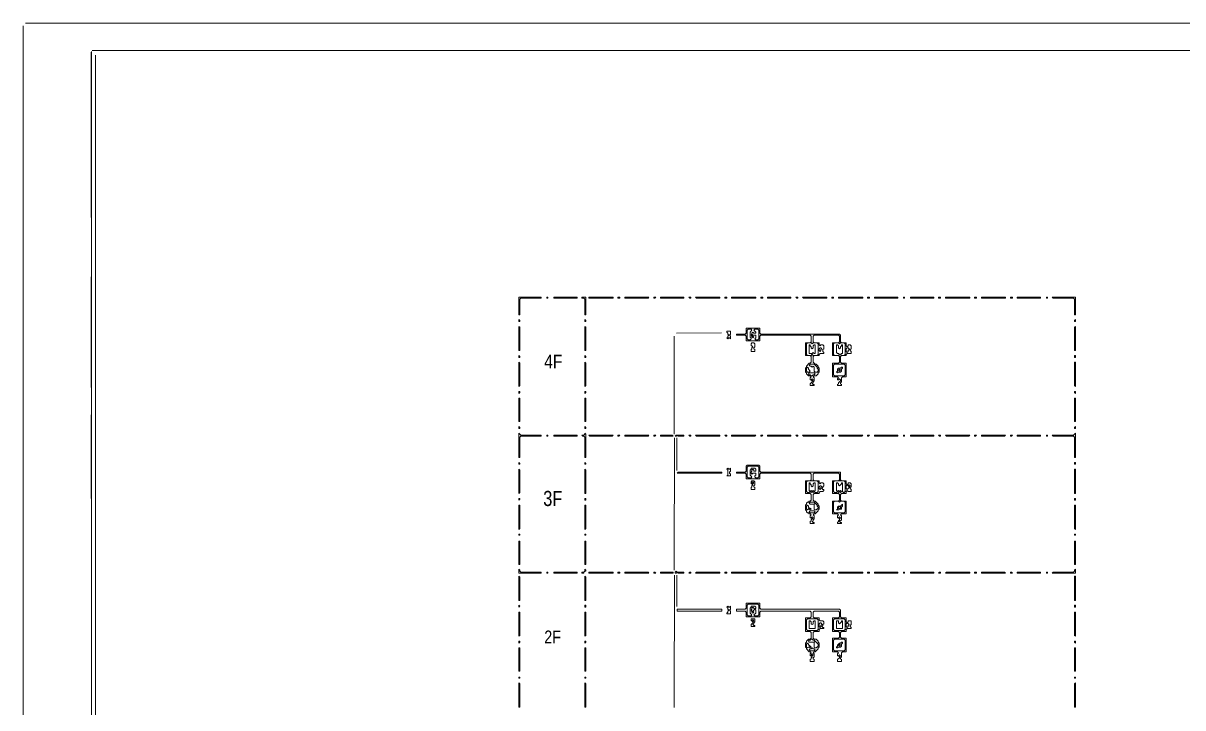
# Model space of a CAD drawing. Extents: x 67 to 2454, y 50 to 1737.
# Drawn here: x 67 to 1260, y 1032 to 1737 of the extents above; entities that cross this region are included whole.
import ezdxf

# ---------------------------------------------------------------- set-up
doc = ezdxf.new("R2010")
doc.units = 0
for name, color, linetype, lineweight in [('OCR_TEXT', 6, 'Continuous', 0), ('TEXT_FALLBACK_OUTLINE', 2, 'Continuous', 0), ('TRACE_STRAIGHT', 5, 'Continuous', 0), ('TRACE_TEXT_SYMBOL', 6, 'Continuous', 0)]:
    doc.layers.add(name, color=color, linetype=linetype, lineweight=lineweight)
doc.styles.add('wqy-unicode', font='wqy-unicode.lff')

msp = doc.modelspace()

# ---------------------------------------------------------------- linework, layer by layer
at = {"layer": 'TEXT_FALLBACK_OUTLINE', "color": 2}
for points in [[(817, 1408), (816, 1407), (816, 1405), (817, 1405), (818, 1404), (817, 1403), (817, 1402), (816, 1401), (816, 1399), (820, 1399), (820, 1401), (819, 1402), (819, 1403), (820, 1404), (820, 1407), (819, 1408)], [(909, 1383), (908, 1382), (906, 1382), (905, 1381), (905, 1379), (904, 1378), (905, 1377), (906, 1378), (908, 1378), (909, 1379), (909, 1381), (910, 1382), (910, 1383)], [(906, 1380), (907, 1381), (908, 1380), (907, 1379)], [(817, 1266), (816, 1265), (816, 1263), (817, 1263), (818, 1262), (817, 1261), (817, 1260), (816, 1259), (816, 1257), (820, 1257), (820, 1259), (819, 1260), (819, 1261), (820, 1262), (820, 1265), (819, 1266)], [(817, 1264), (818, 1265), (819, 1264), (818, 1263)], [(910, 1242), (908, 1240), (906, 1240), (905, 1239), (905, 1237), (904, 1236), (906, 1236), (907, 1237), (909, 1237), (909, 1239), (910, 1240)], [(906, 1239), (907, 1240), (908, 1239), (908, 1238), (907, 1237), (906, 1238)], [(816, 1124), (816, 1122), (817, 1122), (818, 1121), (818, 1120), (816, 1118), (816, 1116), (820, 1116), (820, 1117), (819, 1117), (818, 1118), (819, 1119), (819, 1120), (820, 1121), (820, 1124)], [(817, 1122), (818, 1123), (819, 1122), (818, 1121)], [(876, 1122), (876, 1114), (882, 1114), (882, 1122), (881, 1122), (880, 1121), (880, 1119), (879, 1118), (878, 1119), (878, 1121), (877, 1122)]]:
    msp.add_lwpolyline(points, close=True, dxfattribs=at)
at = {"layer": 'TRACE_STRAIGHT', "color": 5}
for p, q in [((67, 1734.1), (67, 52.9)), ((69.4, 1737), (2451.9, 1737)), ((137, 1707), (137, 1537)), ((137.3, 1707.9), (137.3, 952.9)), ((138.1, 1708.7), (2425.6, 1708.7)), ((141.5, 82.9), (141.5, 1704.1)), ((137, 1476), (137, 1362)), ((737, 1415), (737, 1314)), ((739.4, 1418.1), (785.6, 1418.2)), ((137, 1334), (137, 1248)), ((737, 1174.1), (737.1, 1310.4)), ((739.7, 1310.4), (739.7, 1276.6)), ((737, 1032.9), (737.1, 1169.1)), ((739.7, 1169.1), (739.7, 1136.6))]:
    msp.add_line(p, q, dxfattribs=at)
at = {"layer": 'TRACE_TEXT_SYMBOL', "color": 6}
for points in [[(577, 1455), (577, 1437), (578, 1437), (578, 1453), (579, 1454), (600, 1454), (600, 1455)], [(606, 1455), (606, 1454), (607, 1454), (607, 1455)], [(613, 1455), (613, 1454), (637, 1454), (637, 1455)], [(642, 1455), (642, 1454), (644, 1454), (645, 1453), (645, 1437), (646, 1437), (646, 1455)], [(649, 1455), (649, 1454), (674, 1454), (674, 1455)], [(679, 1455), (679, 1454), (681, 1454), (681, 1455)], [(686, 1455), (686, 1454), (710, 1454), (711, 1455)], [(716, 1455), (716, 1454), (717, 1454), (718, 1455)], [(723, 1455), (723, 1454), (747, 1454), (747, 1455)], [(752, 1455), (753, 1454), (754, 1454), (754, 1455)], [(759, 1455), (760, 1454), (784, 1454), (784, 1455)], [(789, 1455), (789, 1454), (791, 1454), (791, 1455)], [(796, 1455), (796, 1454), (821, 1454), (821, 1455)], [(826, 1455), (826, 1454), (828, 1454), (828, 1455)], [(833, 1455), (833, 1454), (857, 1454), (857, 1455)], [(862, 1455), (863, 1454), (864, 1454), (864, 1455)], [(869, 1455), (870, 1454), (894, 1454), (894, 1455)], [(899, 1455), (899, 1454), (901, 1454), (901, 1455)], [(906, 1455), (906, 1454), (931, 1454), (931, 1455)], [(936, 1455), (936, 1454), (938, 1454), (938, 1455)], [(943, 1455), (943, 1454), (967, 1454), (967, 1455)], [(973, 1455), (973, 1454), (974, 1454), (974, 1455)], [(980, 1455), (980, 1454), (1004, 1454), (1004, 1455)], [(1009, 1455), (1009, 1454), (1011, 1454), (1011, 1455)], [(1016, 1455), (1016, 1454), (1041, 1454), (1041, 1455)], [(1046, 1455), (1046, 1454), (1048, 1454), (1048, 1455)], [(1053, 1455), (1053, 1454), (1078, 1454), (1078, 1455)], [(1083, 1455), (1083, 1454), (1085, 1454), (1085, 1455)], [(1090, 1455), (1090, 1454), (1114, 1454), (1114, 1455)], [(1120, 1455), (1120, 1454), (1121, 1454), (1121, 1455)], [(1126, 1455), (1127, 1454), (1148, 1454), (1149, 1453), (1149, 1437), (1150, 1437), (1150, 1455)], [(577, 1432), (577, 1430), (578, 1430), (578, 1431)], [(645, 1432), (645, 1430), (646, 1430), (646, 1431)], [(1150, 1432), (1149, 1431), (1149, 1430), (1150, 1430)], [(577, 1425), (577, 1400), (578, 1400), (578, 1424)], [(645, 1425), (645, 1400), (646, 1400), (646, 1424)], [(812, 1421), (813, 1422), (816, 1422), (817, 1421), (815, 1419), (815, 1414), (816, 1413), (816, 1412), (815, 1411), (813, 1411), (812, 1412)], [(819, 1421), (820, 1422), (823, 1422), (824, 1421), (824, 1412), (823, 1411), (821, 1411), (820, 1412), (821, 1413), (821, 1416), (818, 1416), (817, 1417), (817, 1418), (818, 1419), (819, 1418), (821, 1418), (821, 1419)], [(1150, 1425), (1149, 1424), (1149, 1400), (1150, 1400)], [(791, 1420), (791, 1419), (792, 1418), (792, 1417), (793, 1416), (792, 1415), (792, 1414), (791, 1413), (792, 1412), (793, 1413), (794, 1413), (795, 1412), (795, 1415), (794, 1416), (795, 1417), (795, 1420)], [(816, 1416), (817, 1417), (818, 1416), (817, 1415)], [(817, 1414), (818, 1415), (819, 1414), (818, 1413)], [(873, 1407), (874, 1408), (878, 1408), (879, 1407), (880, 1408), (884, 1408), (885, 1407), (885, 1396), (884, 1395), (880, 1395), (879, 1396), (879, 1397), (880, 1398), (881, 1397), (882, 1397), (882, 1406), (881, 1406), (880, 1405), (880, 1403), (879, 1402), (878, 1403), (878, 1404), (877, 1405), (877, 1406), (876, 1406), (876, 1397), (878, 1397), (879, 1396), (878, 1395), (874, 1395), (873, 1396)], [(886, 1402), (887, 1403), (888, 1403), (889, 1402), (888, 1401), (888, 1400), (887, 1399), (886, 1400)], [(901, 1407), (902, 1408), (906, 1408), (907, 1407), (908, 1408), (912, 1408), (913, 1407), (913, 1396), (912, 1395), (909, 1395), (908, 1396), (909, 1397), (910, 1397), (910, 1406), (909, 1406), (909, 1405), (908, 1404), (908, 1403), (907, 1402), (906, 1403), (906, 1405), (905, 1406), (904, 1406), (904, 1398), (905, 1397), (906, 1397), (907, 1396), (906, 1395), (902, 1395), (901, 1396)], [(914, 1402), (915, 1403), (916, 1403), (917, 1402), (917, 1401), (916, 1400), (916, 1399), (915, 1398), (914, 1399)], [(577, 1395), (577, 1393), (578, 1393), (578, 1394)], [(577, 1388), (577, 1363), (578, 1364), (578, 1387)], [(645, 1395), (645, 1393), (646, 1393), (646, 1394)], [(645, 1388), (645, 1363), (646, 1364), (646, 1387)], [(876, 1385), (877, 1386), (881, 1386), (884, 1383), (884, 1382), (885, 1381), (885, 1379), (884, 1378), (882, 1378), (881, 1379), (881, 1383), (880, 1384), (879, 1383), (878, 1384), (877, 1384)], [(901, 1385), (902, 1386), (912, 1386), (913, 1385), (913, 1375), (912, 1374), (902, 1374), (901, 1375)], [(1149, 1395), (1149, 1393), (1150, 1393), (1150, 1395)], [(1149, 1388), (1149, 1364), (1150, 1363), (1150, 1388)], [(873, 1382), (874, 1383), (875, 1382), (875, 1381), (877, 1379), (876, 1378), (874, 1378), (873, 1379)], [(875, 1376), (876, 1377), (881, 1377), (882, 1376), (881, 1375), (880, 1375), (879, 1374), (878, 1374), (877, 1375), (876, 1375)], [(878, 1370), (879, 1371), (880, 1370), (879, 1369)], [(577, 1358), (577, 1356), (578, 1357), (578, 1358)], [(577, 1351), (577, 1327), (578, 1327), (578, 1351)], [(645, 1358), (645, 1356), (646, 1357), (646, 1358)], [(645, 1351), (645, 1327), (646, 1327), (646, 1351)], [(1149, 1358), (1149, 1357), (1150, 1356), (1150, 1358)], [(1149, 1351), (1149, 1327), (1150, 1327), (1150, 1351)], [(577, 1322), (577, 1320), (578, 1320), (578, 1321)], [(577, 1315), (577, 1290), (578, 1290), (578, 1311), (579, 1312), (600, 1312), (600, 1313), (579, 1313)], [(606, 1313), (606, 1312), (607, 1312), (607, 1313)], [(613, 1313), (613, 1312), (637, 1312), (637, 1313)], [(645, 1315), (645, 1314), (644, 1313), (642, 1313), (643, 1312), (644, 1312), (645, 1311), (645, 1290), (646, 1290), (646, 1314)], [(645, 1322), (645, 1320), (646, 1320), (646, 1321)], [(649, 1313), (650, 1312), (673, 1312), (674, 1313)], [(679, 1313), (679, 1312), (680, 1312), (681, 1313)], [(686, 1313), (686, 1312), (710, 1312), (711, 1313)], [(716, 1313), (716, 1312), (717, 1312), (718, 1313)], [(723, 1313), (723, 1312), (736, 1312), (735, 1313)], [(739, 1313), (738, 1312), (739, 1312), (740, 1313), (741, 1312), (747, 1312), (747, 1313)], [(752, 1313), (753, 1312), (754, 1312), (754, 1313)], [(759, 1313), (760, 1312), (784, 1312), (784, 1313)], [(789, 1313), (790, 1312), (791, 1312), (791, 1313)], [(796, 1313), (796, 1312), (820, 1312), (821, 1313)], [(826, 1313), (826, 1312), (827, 1312), (828, 1313)], [(833, 1313), (833, 1312), (857, 1312), (857, 1313)], [(862, 1313), (863, 1312), (864, 1312), (864, 1313)], [(869, 1313), (870, 1312), (894, 1312), (894, 1313)], [(899, 1313), (900, 1312), (901, 1312), (901, 1313)], [(906, 1313), (907, 1312), (930, 1312), (931, 1313)], [(936, 1313), (936, 1312), (937, 1312), (938, 1313)], [(943, 1313), (943, 1312), (967, 1312), (967, 1313)], [(973, 1313), (973, 1312), (974, 1312), (974, 1313)], [(980, 1313), (980, 1312), (1004, 1312), (1004, 1313)], [(1009, 1313), (1010, 1312), (1011, 1312), (1011, 1313)], [(1016, 1313), (1017, 1312), (1040, 1312), (1041, 1313)], [(1046, 1313), (1046, 1312), (1047, 1312), (1048, 1313)], [(1053, 1313), (1053, 1312), (1077, 1312), (1078, 1313)], [(1083, 1313), (1083, 1312), (1084, 1312), (1085, 1313)], [(1090, 1313), (1090, 1312), (1114, 1312), (1114, 1313)], [(1120, 1313), (1120, 1312), (1121, 1312), (1121, 1313)], [(1150, 1315), (1148, 1313), (1126, 1313), (1127, 1312), (1148, 1312), (1149, 1311), (1149, 1290), (1150, 1290)], [(1150, 1322), (1149, 1321), (1149, 1320), (1150, 1320)], [(577, 1285), (577, 1283), (578, 1283), (578, 1284)], [(577, 1278), (577, 1253), (578, 1254), (578, 1277)], [(645, 1285), (645, 1283), (646, 1283), (646, 1284)], [(645, 1278), (645, 1253), (646, 1253), (646, 1277)], [(792, 1279), (791, 1278), (792, 1277), (792, 1272), (791, 1271), (795, 1271), (795, 1273), (794, 1274), (794, 1275), (795, 1276), (795, 1279), (794, 1278), (793, 1278)], [(812, 1280), (813, 1281), (823, 1281), (824, 1280), (824, 1270), (823, 1269), (821, 1269), (820, 1270), (820, 1271), (821, 1272), (821, 1274), (818, 1274), (817, 1273), (816, 1274), (816, 1275), (817, 1276), (817, 1277), (818, 1278), (819, 1277), (819, 1276), (821, 1276), (821, 1278), (820, 1279), (816, 1279), (816, 1278), (815, 1277), (815, 1272), (817, 1270), (816, 1269), (813, 1269), (812, 1270)], [(1149, 1285), (1149, 1283), (1150, 1283), (1150, 1285)], [(1149, 1278), (1149, 1253), (1150, 1253), (1150, 1278)], [(741, 1275), (740, 1274), (786, 1274), (786, 1275)], [(873, 1265), (874, 1266), (884, 1266), (885, 1265), (885, 1255), (884, 1254), (882, 1254), (881, 1255), (882, 1256), (882, 1264), (881, 1264), (880, 1263), (880, 1261), (879, 1260), (878, 1261), (878, 1262), (877, 1263), (877, 1264), (876, 1264), (876, 1256), (877, 1255), (876, 1254), (874, 1254), (873, 1255)], [(901, 1265), (902, 1266), (912, 1266), (913, 1265), (913, 1255), (912, 1254), (911, 1254), (910, 1255), (910, 1264), (909, 1264), (909, 1263), (907, 1261), (906, 1262), (906, 1263), (905, 1264), (904, 1264), (904, 1256), (905, 1255), (904, 1254), (902, 1254), (901, 1255)], [(877, 1255), (878, 1256), (879, 1255), (878, 1254)], [(879, 1255), (880, 1256), (881, 1255), (880, 1254)], [(886, 1260), (887, 1261), (888, 1261), (889, 1260), (888, 1259), (888, 1258), (887, 1257), (886, 1258)], [(905, 1255), (906, 1256), (907, 1255), (906, 1254)], [(907, 1255), (908, 1256), (909, 1255), (908, 1254)], [(914, 1261), (915, 1262), (917, 1260), (917, 1259), (915, 1257), (914, 1258)], [(916, 1261), (917, 1262), (918, 1261), (917, 1260)], [(577, 1248), (577, 1246), (578, 1247), (578, 1248)], [(645, 1248), (645, 1246), (646, 1246), (646, 1248)], [(876, 1243), (877, 1244), (881, 1244), (882, 1243), (881, 1242), (877, 1242)], [(881, 1242), (882, 1243), (884, 1241), (884, 1240), (885, 1239), (885, 1238), (883, 1236), (882, 1236), (881, 1237)], [(901, 1244), (902, 1245), (906, 1245), (907, 1244), (908, 1245), (912, 1245), (913, 1244), (913, 1234), (912, 1233), (902, 1233), (901, 1234)], [(1149, 1248), (1149, 1246), (1150, 1246), (1150, 1248)], [(577, 1241), (577, 1216), (578, 1217), (578, 1241)], [(645, 1241), (645, 1216), (646, 1217), (646, 1241)], [(873, 1240), (874, 1241), (875, 1240), (875, 1239), (876, 1238), (874, 1236), (873, 1237)], [(876, 1237), (877, 1238), (878, 1237), (877, 1236)], [(876, 1234), (877, 1235), (881, 1235), (882, 1234), (881, 1233), (877, 1233)], [(1149, 1241), (1149, 1217), (1150, 1216), (1150, 1241)], [(878, 1228), (879, 1229), (880, 1228), (879, 1227)], [(906, 1228), (907, 1229), (908, 1228), (907, 1227)], [(577, 1211), (577, 1210), (578, 1210), (578, 1211)], [(645, 1211), (645, 1210), (646, 1210), (646, 1211)], [(1149, 1211), (1149, 1210), (1150, 1210), (1150, 1211)], [(577, 1204), (577, 1180), (578, 1180), (578, 1204)], [(645, 1204), (645, 1180), (646, 1180), (646, 1204)], [(1149, 1204), (1149, 1180), (1150, 1180), (1150, 1204)], [(577, 1175), (577, 1171), (600, 1171), (600, 1172), (579, 1172), (578, 1173), (578, 1174)], [(606, 1172), (606, 1171), (607, 1171), (607, 1172)], [(613, 1172), (613, 1171), (637, 1171), (637, 1172)], [(645, 1175), (645, 1173), (644, 1172), (642, 1172), (642, 1171), (644, 1171), (644, 1172), (645, 1173), (646, 1173), (646, 1174)], [(649, 1172), (649, 1171), (674, 1171), (674, 1172)], [(679, 1172), (679, 1171), (681, 1171), (681, 1172)], [(686, 1172), (686, 1171), (711, 1171), (710, 1172)], [(716, 1172), (716, 1171), (718, 1171), (717, 1172)], [(723, 1172), (723, 1171), (736, 1171), (736, 1172)], [(739, 1173), (738, 1172), (738, 1171), (739, 1171), (740, 1172), (741, 1171), (747, 1171), (747, 1172), (740, 1172)], [(753, 1172), (752, 1171), (754, 1171), (754, 1172)], [(760, 1172), (759, 1171), (784, 1171), (784, 1172)], [(789, 1172), (789, 1171), (791, 1171), (791, 1172)], [(796, 1172), (796, 1171), (821, 1171), (821, 1172)], [(826, 1172), (826, 1171), (828, 1171), (828, 1172)], [(833, 1172), (833, 1171), (857, 1171), (857, 1172)], [(863, 1172), (862, 1171), (864, 1171), (864, 1172)], [(870, 1172), (869, 1171), (894, 1171), (894, 1172)], [(899, 1172), (899, 1171), (901, 1171), (901, 1172)], [(906, 1172), (906, 1171), (931, 1171), (931, 1172)], [(936, 1172), (936, 1171), (938, 1171), (938, 1172)], [(943, 1172), (943, 1171), (967, 1171), (967, 1172)], [(973, 1172), (973, 1171), (974, 1171), (974, 1172)], [(980, 1172), (980, 1171), (1004, 1171), (1004, 1172)], [(1010, 1172), (1009, 1171), (1011, 1171), (1011, 1172)], [(1017, 1172), (1016, 1171), (1041, 1171), (1041, 1172)], [(1046, 1172), (1046, 1171), (1048, 1171), (1048, 1172)], [(1053, 1172), (1053, 1171), (1078, 1171), (1077, 1172)], [(1083, 1172), (1083, 1171), (1085, 1171), (1084, 1172)], [(1090, 1172), (1090, 1171), (1114, 1171), (1114, 1172)], [(1120, 1172), (1120, 1171), (1121, 1171), (1121, 1172)], [(1150, 1175), (1149, 1174), (1149, 1173), (1148, 1172), (1127, 1172), (1126, 1171), (1150, 1171)], [(577, 1168), (577, 1143), (578, 1143), (578, 1167)], [(645, 1168), (645, 1143), (646, 1143), (646, 1167)], [(1149, 1168), (1149, 1143), (1150, 1143), (1150, 1168)], [(577, 1138), (577, 1136), (578, 1137)], [(645, 1138), (645, 1136), (646, 1136), (646, 1138)], [(740, 1134), (740, 1132), (786, 1132), (786, 1134)], [(792, 1137), (791, 1136), (792, 1135), (792, 1134), (793, 1133), (792, 1132), (792, 1131), (791, 1130), (791, 1129), (795, 1129), (795, 1132), (794, 1133), (795, 1134), (795, 1137), (794, 1136), (793, 1136)], [(812, 1138), (813, 1139), (823, 1139), (824, 1138), (824, 1128), (823, 1127), (820, 1127), (819, 1128), (821, 1130), (821, 1133), (820, 1134), (821, 1135), (821, 1136), (820, 1137), (816, 1137), (816, 1136), (815, 1135), (815, 1130), (817, 1128), (816, 1127), (813, 1127), (812, 1128)], [(817, 1135), (818, 1136), (820, 1134), (818, 1132), (817, 1132), (816, 1133), (817, 1134)], [(1149, 1138), (1149, 1136), (1150, 1136), (1150, 1138)], [(577, 1131), (577, 1106), (578, 1107), (578, 1131)], [(645, 1131), (645, 1106), (646, 1107), (646, 1131)], [(817, 1131), (818, 1132), (819, 1131), (818, 1130)], [(873, 1123), (874, 1124), (884, 1124), (885, 1123), (885, 1113), (884, 1112), (874, 1112), (873, 1113)], [(901, 1123), (902, 1124), (912, 1124), (913, 1123), (913, 1113), (912, 1112), (902, 1112), (901, 1113)], [(904, 1122), (904, 1114), (910, 1114), (910, 1122), (909, 1122), (909, 1121), (907, 1119), (906, 1120), (906, 1122)], [(1149, 1131), (1149, 1107), (1150, 1106), (1150, 1131)], [(886, 1119), (887, 1120), (888, 1120), (889, 1119), (889, 1118), (888, 1117), (888, 1116), (887, 1115), (886, 1116)], [(914, 1119), (915, 1120), (917, 1118), (916, 1117), (916, 1116), (915, 1115), (914, 1116)], [(577, 1101), (577, 1099), (578, 1100), (578, 1101)], [(645, 1101), (645, 1099), (646, 1100), (646, 1101)], [(873, 1098), (874, 1099), (875, 1098), (875, 1097), (876, 1097), (877, 1096), (876, 1095), (875, 1095), (874, 1094), (873, 1095)], [(877, 1102), (878, 1103), (879, 1103), (880, 1102), (881, 1102), (882, 1101), (881, 1100), (876, 1100), (875, 1101), (876, 1102)], [(881, 1100), (882, 1101), (885, 1098), (885, 1096), (883, 1094), (882, 1094), (881, 1095)], [(901, 1102), (902, 1103), (912, 1103), (913, 1102), (913, 1092), (912, 1091), (902, 1091), (901, 1092)], [(909, 1100), (908, 1099), (907, 1099), (905, 1097), (905, 1096), (904, 1095), (904, 1094), (905, 1094), (906, 1095), (908, 1095), (909, 1096), (909, 1098), (910, 1099), (910, 1100)], [(906, 1097), (907, 1098), (908, 1097), (907, 1096)], [(1149, 1101), (1149, 1100), (1150, 1099), (1150, 1101)], [(577, 1094), (577, 1070), (578, 1070), (578, 1094)], [(645, 1094), (645, 1070), (646, 1070), (646, 1094)], [(876, 1095), (877, 1096), (878, 1095), (877, 1094)], [(878, 1093), (879, 1094), (880, 1093), (881, 1093), (882, 1092), (881, 1091), (877, 1091), (876, 1092), (877, 1093)], [(878, 1087), (879, 1088), (880, 1087), (879, 1086)], [(906, 1086), (907, 1087), (908, 1086), (907, 1085)], [(1149, 1094), (1149, 1070), (1150, 1070), (1150, 1094)], [(577, 1064), (577, 1063), (578, 1063), (578, 1064)], [(645, 1064), (645, 1063), (646, 1063), (646, 1064)], [(1149, 1064), (1149, 1063), (1150, 1063), (1150, 1064)], [(577, 1058), (577, 1033), (578, 1033), (578, 1057)], [(645, 1058), (645, 1033), (646, 1033), (646, 1057)], [(1150, 1058), (1149, 1057), (1149, 1033), (1150, 1033)]]:
    msp.add_lwpolyline(points, close=True, dxfattribs=at)
for points in [[(811, 1423), (811, 1418), (810, 1417), (801, 1417), (801, 1416), (810, 1416), (811, 1415), (811, 1410), (825, 1410), (825, 1415), (826, 1416), (877, 1416), (878, 1415), (878, 1409), (877, 1408), (872, 1408), (872, 1395), (877, 1395), (878, 1394), (878, 1388), (877, 1387), (876, 1387), (873, 1384), (873, 1383), (872, 1382), (872, 1378), (873, 1377), (873, 1376), (875, 1374), (877, 1374), (878, 1373), (877, 1372), (877, 1370), (878, 1370), (879, 1369), (879, 1368), (877, 1366), (877, 1364), (881, 1364), (881, 1365), (880, 1365), (879, 1366), (880, 1367), (880, 1368), (881, 1369), (881, 1372), (880, 1373), (881, 1374), (883, 1374), (885, 1376), (885, 1377), (886, 1378), (886, 1382), (885, 1383), (885, 1384), (883, 1386), (882, 1386), (880, 1388), (880, 1394), (881, 1395), (886, 1395), (886, 1396), (887, 1397), (891, 1397)], [(916, 1405), (915, 1404), (914, 1405), (914, 1408), (909, 1408), (908, 1409), (908, 1416), (907, 1417), (826, 1417), (825, 1418), (825, 1423), (811, 1423)], [(891, 1397), (891, 1398), (890, 1399), (890, 1401), (891, 1402), (891, 1405), (890, 1406), (888, 1406), (887, 1405), (886, 1406), (886, 1408), (881, 1408), (880, 1409), (880, 1415), (881, 1416), (906, 1416), (907, 1415), (907, 1409), (906, 1408), (900, 1408), (900, 1395), (906, 1395), (907, 1394), (907, 1388), (906, 1387), (900, 1387), (900, 1373), (905, 1373), (906, 1372), (905, 1371), (905, 1370), (906, 1370), (907, 1371), (908, 1370), (908, 1369), (906, 1367), (906, 1366), (905, 1365), (905, 1364), (909, 1364), (909, 1365), (908, 1366), (908, 1367), (909, 1368), (909, 1372), (910, 1373), (914, 1373), (914, 1387), (909, 1387), (908, 1388), (908, 1394), (909, 1395), (914, 1395), (914, 1396), (915, 1397), (919, 1397), (919, 1399), (918, 1400), (918, 1401), (919, 1402), (919, 1405), (918, 1406), (916, 1406), (916, 1405)], [(812, 1282), (811, 1281), (811, 1276), (810, 1275), (801, 1275), (801, 1274), (810, 1274), (811, 1273), (811, 1268), (825, 1268), (825, 1273), (826, 1274), (877, 1274), (878, 1273), (878, 1267), (877, 1266), (872, 1266), (872, 1253), (877, 1253), (878, 1252), (878, 1246), (877, 1245), (876, 1245), (875, 1244), (874, 1244), (873, 1243), (873, 1242), (872, 1241), (872, 1236), (873, 1235), (873, 1234), (874, 1233), (875, 1233), (876, 1232), (877, 1232), (878, 1231), (877, 1230), (877, 1228), (878, 1228), (879, 1227), (878, 1226), (878, 1225), (877, 1224), (877, 1222), (881, 1222), (881, 1223), (880, 1223), (879, 1224), (880, 1225), (880, 1226), (881, 1227), (881, 1230), (880, 1231), (881, 1232), (882, 1232), (885, 1235), (885, 1236), (886, 1237), (886, 1240), (885, 1241), (885, 1242), (882, 1245), (881, 1245), (880, 1246)], [(915, 1256), (916, 1255), (919, 1255), (919, 1257), (918, 1258), (918, 1259), (919, 1260), (919, 1263), (918, 1264), (916, 1264), (916, 1263), (915, 1262), (914, 1263), (914, 1266), (909, 1266), (908, 1267), (908, 1275), (826, 1275), (825, 1276), (825, 1281), (824, 1282), (812, 1282)], [(880, 1246), (880, 1252), (881, 1253), (886, 1253), (886, 1254), (887, 1255), (890, 1255), (891, 1256), (891, 1257), (890, 1257), (889, 1258), (890, 1259), (890, 1260), (891, 1261), (891, 1263), (890, 1264), (888, 1264), (887, 1263), (886, 1264), (886, 1266), (881, 1266), (880, 1267), (880, 1273), (881, 1274), (906, 1274), (907, 1273), (907, 1267), (906, 1266), (900, 1266), (900, 1253), (906, 1253), (907, 1252), (907, 1246), (906, 1245), (900, 1245), (900, 1232), (905, 1232), (906, 1231), (905, 1230), (905, 1228), (906, 1228), (907, 1227), (907, 1226), (906, 1225), (906, 1224), (905, 1223), (905, 1222), (909, 1222), (909, 1223), (908, 1223), (907, 1224), (909, 1226), (909, 1230), (908, 1231), (909, 1232), (914, 1232), (914, 1245), (909, 1245), (908, 1246), (908, 1252), (909, 1253), (914, 1253), (914, 1255), (915, 1256)], [(811, 1140), (811, 1135), (810, 1134), (801, 1134), (801, 1132), (810, 1132), (811, 1131), (811, 1126), (825, 1126), (825, 1131), (826, 1132), (877, 1132), (878, 1131), (878, 1126), (877, 1125), (872, 1125), (872, 1111), (877, 1111), (878, 1110), (878, 1104), (877, 1103), (875, 1103), (873, 1101), (873, 1100), (872, 1099), (872, 1095), (873, 1094), (873, 1093), (876, 1090), (877, 1090), (878, 1089), (877, 1088), (877, 1086), (878, 1086), (879, 1085), (878, 1084), (878, 1083), (877, 1082), (877, 1080), (881, 1080), (881, 1082), (880, 1083), (880, 1084), (881, 1085), (881, 1088), (880, 1089), (881, 1090), (882, 1090), (885, 1093), (885, 1094), (886, 1095), (886, 1099), (885, 1100), (885, 1101), (883, 1103), (881, 1103), (880, 1104), (880, 1110), (881, 1111), (886, 1111), (886, 1113), (887, 1114), (891, 1114), (891, 1115)], [(909, 1125), (908, 1126), (908, 1133), (907, 1134), (826, 1134), (825, 1135), (825, 1140), (811, 1140)], [(891, 1115), (890, 1115), (889, 1116), (890, 1117), (890, 1118), (891, 1119), (891, 1121), (890, 1122), (887, 1122), (886, 1123), (886, 1125), (881, 1125), (880, 1126), (880, 1131), (881, 1132), (906, 1132), (907, 1131), (907, 1126), (906, 1125), (900, 1125), (900, 1111), (906, 1111), (907, 1110), (907, 1105), (906, 1104), (900, 1104), (900, 1090), (905, 1090), (906, 1089), (905, 1088), (905, 1086), (906, 1086), (907, 1085), (907, 1084), (905, 1082), (905, 1080), (909, 1080), (909, 1082), (908, 1083), (908, 1084), (909, 1085), (909, 1089), (910, 1090), (914, 1090), (914, 1104), (909, 1104), (908, 1105), (908, 1110), (909, 1111), (914, 1111), (914, 1113), (915, 1114), (919, 1114), (919, 1115), (918, 1116), (918, 1117), (919, 1118), (919, 1122), (916, 1122), (916, 1121), (915, 1120), (914, 1121), (914, 1125), (909, 1125)]]:
    msp.add_lwpolyline(points, dxfattribs=at)

# ---------------------------------------------------------------- texts
at = {"layer": 'OCR_TEXT', "color": 6, "style": 'wqy-unicode'}
for s, height, width, p in [('4F', 14.04, 0.852285, (603.2, 1381.8)), ('3F', 15.6, 0.806732, (602.2, 1240.1)), ('2F', 13.26, 0.83393, (603.2, 1098.7))]:
    msp.add_text(s, height=height, dxfattribs=dict(at, width=width)).set_placement(p)

doc.saveas('drawing.dxf')
